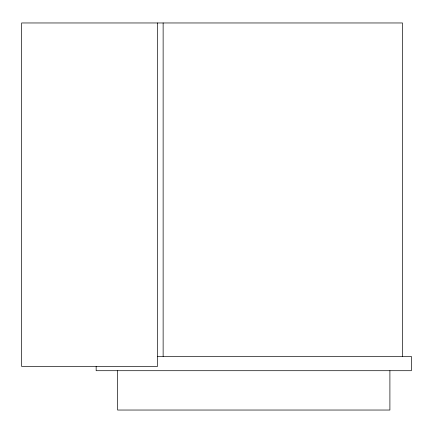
<?xml version="1.0" encoding="UTF-8"?>
<svg xmlns="http://www.w3.org/2000/svg" width="433" height="433" viewBox="0 0 433 433"><rect width="100%" height="100%" fill="white"/><g stroke="black" fill="none" stroke-linecap="round" stroke-linejoin="round"><path stroke-width="0.65" d="M157.477 356.419L411.35 356.419L411.35 370.708L96.153 370.708L96.153 366.459M402.474 356.419L402.474 22.965L21.65 22.965L21.65 366.459L157.477 366.459L157.477 22.965M389.9 370.708L389.9 410.035L117.603 410.035L117.603 370.708M163.133 22.965L163.133 356.419"/></g></svg>
